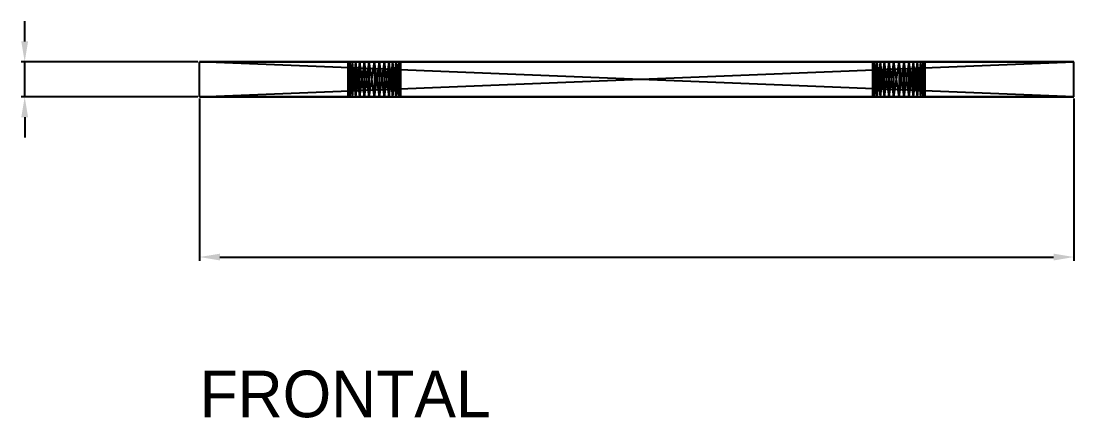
# Model space of a CAD drawing. Header units: millimetres. Extents: x -61 to 13940, y -87340 to 371.
# Drawn here: x 1738.8 to 2100, y -6151.5 to -6015.3 of the extents above; entities that cross this region are included whole.
import ezdxf

# ---------------------------------------------------------------- set-up
doc = ezdxf.new("R2010")
doc.units = ezdxf.units.MM
for name, color, linetype in [('R18_COTAS_P', 1, 'Continuous'), ('R18_PIEZAS_P', 3, 'Continuous'), ('R18_TEXTOS', 7, 'Continuous')]:
    doc.layers.add(name, color=color, linetype=linetype)
doc.dimstyles.get("Standard").update_dxf_attribs({"dimtxt": 2.5, "dimasz": 2.5, "dimexe": 1.25, "dimexo": 0.625, "dimtad": 1, "dimcen": 2.5, "dimazin": 3, "dimtfac": 1, "dimtmove": 0, "dimatfit": 3, "dimarcsym": 0})

# ---------------------------------------------------------------- blocks, each defined once
blk = doc.blocks.new('*D41')
at = {"layer": 'Defpoints', "color": 0, "transparency": 16777216}
for p in [(1800, -6041.27), (2100, -6041.27), (2100, -6096.27)]:
    blk.add_point(p, dxfattribs=at)
at = {"layer": 'R18_COTAS_P', "color": 0, "lineweight": -2, "transparency": 16777216}
for p, q in [((1800, -6041.9), (1800, -6097.52)), ((2100, -6041.9), (2100, -6097.52)), ((1807, -6096.27), (2093, -6096.27))]:
    blk.add_line(p, q, dxfattribs=at)
at = {"layer": 'R18_COTAS_P', "color": 0, "transparency": 16777216}
for points in [[(1807, -6095.11), (1807, -6097.44), (1800, -6096.27)], [(2093, -6095.11), (2093, -6097.44), (2100, -6096.27)]]:
    blk.add_solid(points, dxfattribs=at)
blk = doc.blocks.new('*D42')
at = {"layer": 'Defpoints', "color": 0, "transparency": 16777216}
for p in [(1740, -6029.27), (1800, -6029.27), (1800, -6041.27)]:
    blk.add_point(p, dxfattribs=at)
at = {"layer": 'R18_COTAS_P', "color": 0, "lineweight": -2, "transparency": 16777216}
for p, q in [((1740, -6022.27), (1740, -6015.27)), ((1799.38, -6029.27), (1738.75, -6029.27)), ((1740, -6041.27), (1740, -6029.27)), ((1799.38, -6041.27), (1738.75, -6041.27)), ((1740, -6048.27), (1740, -6055.27))]:
    blk.add_line(p, q, dxfattribs=at)
at = {"layer": 'R18_COTAS_P', "color": 0, "transparency": 16777216}
for points in [[(1738.83, -6022.27), (1741.17, -6022.27), (1740, -6029.27)], [(1738.83, -6048.27), (1741.17, -6048.27), (1740, -6041.27)]]:
    blk.add_solid(points, dxfattribs=at)

msp = doc.modelspace()

# ---------------------------------------------------------------- linework, layer by layer
at = {"layer": 'R18_PIEZAS_P'}
for p, q in [((2040, -6029.273), (1800, -6029.273)), ((1800, -6029.273), (2038.244, -6029.273)), ((1800, -6029.273), (1860, -6029.273)), ((1861.756, -6029.273), (1800, -6029.273)), ((1800, -6029.273), (1858.244, -6029.273)), ((2100, -6029.273), (1800, -6029.273)), ((1800, -6029.273), (2036.556, -6029.273)), ((1863.444, -6029.273), (1800, -6029.273)), ((1800, -6029.273), (1856.556, -6029.273)), ((1800, -6029.273), (2035, -6029.273)), ((1865, -6029.273), (1800, -6029.273)), ((1800, -6029.273), (1855, -6029.273)), ((1800, -6029.273), (2033.636, -6029.273)), ((1800, -6029.273), (1853.636, -6029.273)), ((1800, -6029.273), (2032.517, -6029.273)), ((1800, -6029.273), (1852.517, -6029.273)), ((1800, -6029.273), (2031.685, -6029.273)), ((1800, -6029.273), (1851.685, -6029.273)), ((1800, -6029.273), (2031.173, -6029.273)), ((1800, -6029.273), (1851.173, -6029.273)), ((1800, -6029.273), (2031, -6029.273)), ((1800, -6029.273), (1851, -6029.273)), ((2041.756, -6029.273), (1800, -6029.273)), ((1800, -6041.273), (1800, -6029.273)), ((2100, -6041.273), (1800, -6029.273)), ((1800, -6041.273), (2100, -6029.273)), ((1851, -6029.273), (1851.173, -6029.273)), ((1860, -6029.273), (1851, -6029.273)), ((1858.244, -6029.273), (1851, -6029.273)), ((1856.556, -6029.273), (1851, -6029.273)), ((1855, -6029.273), (1851, -6029.273)), ((1853.636, -6029.273), (1851, -6029.273)), ((1852.517, -6029.273), (1851, -6029.273)), ((1851, -6041.273), (1851.173, -6029.273)), ((1851, -6041.273), (1851, -6029.273)), ((1851.173, -6041.273), (1851, -6029.273)), ((1851.173, -6029.273), (1851.685, -6029.273)), ((1860, -6029.273), (1851.173, -6029.273)), ((1851.173, -6041.273), (1851.685, -6029.273)), ((1851.173, -6041.273), (1851.173, -6029.273)), ((1851.685, -6041.273), (1851.173, -6029.273)), ((1851.685, -6029.273), (1852.517, -6029.273)), ((1860, -6029.273), (1851.685, -6029.273)), ((1851.685, -6041.273), (1852.517, -6029.273)), ((1851.685, -6041.273), (1851.685, -6029.273)), ((1852.517, -6041.273), (1851.685, -6029.273)), ((1852.517, -6029.273), (1853.636, -6029.273)), ((1860, -6029.273), (1852.517, -6029.273)), ((1852.517, -6041.273), (1853.636, -6029.273)), ((1852.517, -6041.273), (1852.517, -6029.273)), ((1853.636, -6041.273), (1852.517, -6029.273)), ((1853.636, -6029.273), (1855, -6029.273)), ((1860, -6029.273), (1853.636, -6029.273)), ((1853.636, -6041.273), (1855, -6029.273)), ((1853.636, -6041.273), (1853.636, -6029.273)), ((1855, -6041.273), (1853.636, -6029.273)), ((1855, -6029.273), (1856.556, -6029.273)), ((1860, -6029.273), (1855, -6029.273)), ((1855, -6041.273), (1856.556, -6029.273)), ((1855, -6041.273), (1855, -6029.273)), ((1856.556, -6041.273), (1855, -6029.273)), ((1856.556, -6029.273), (1858.244, -6029.273)), ((1860, -6029.273), (1856.556, -6029.273)), ((1856.556, -6041.273), (1858.244, -6029.273)), ((1856.556, -6041.273), (1856.556, -6029.273)), ((1858.244, -6041.273), (1856.556, -6029.273)), ((1858.244, -6029.273), (1860, -6029.273)), ((1858.244, -6041.273), (1860, -6029.273)), ((1858.244, -6041.273), (1858.244, -6029.273)), ((1860, -6041.273), (1858.244, -6029.273)), ((1860, -6029.273), (1861.756, -6029.273)), ((1860, -6029.273), (1863.444, -6029.273)), ((1860, -6029.273), (1865, -6029.273)), ((1860, -6029.273), (1866.364, -6029.273)), ((1860, -6029.273), (1867.483, -6029.273)), ((1860, -6029.273), (1868.315, -6029.273)), ((1860, -6029.273), (1868.827, -6029.273)), ((1860, -6029.273), (1869, -6029.273)), ((1860, -6029.273), (1860, -6041.273)), ((1861.756, -6041.273), (1860, -6029.273)), ((1860, -6041.273), (1861.756, -6029.273)), ((1861.756, -6029.273), (1863.444, -6029.273)), ((1861.756, -6029.273), (1869, -6029.273)), ((1861.756, -6041.273), (1861.756, -6029.273)), ((1863.444, -6041.273), (1861.756, -6029.273)), ((1861.756, -6041.273), (1863.444, -6029.273)), ((1863.444, -6029.273), (1865, -6029.273)), ((1863.444, -6029.273), (1869, -6029.273)), ((1863.444, -6041.273), (1863.444, -6029.273)), ((1865, -6041.273), (1863.444, -6029.273)), ((1863.444, -6041.273), (1865, -6029.273)), ((1866.364, -6029.273), (1865, -6029.273)), ((1865, -6029.273), (1869, -6029.273)), ((1865, -6029.273), (2033.636, -6029.273)), ((2040, -6029.273), (1865, -6029.273)), ((1865, -6041.273), (1865, -6029.273)), ((1866.364, -6041.273), (1865, -6029.273)), ((1865, -6041.273), (1866.364, -6029.273)), ((1867.483, -6029.273), (1866.364, -6029.273)), ((1866.364, -6029.273), (1869, -6029.273)), ((1866.364, -6029.273), (2033.636, -6029.273)), ((1866.364, -6029.273), (2031, -6029.273)), ((1866.364, -6029.273), (2031.173, -6029.273)), ((1866.364, -6029.273), (2031.685, -6029.273)), ((1866.364, -6029.273), (2032.517, -6029.273)), ((2040, -6029.273), (1866.364, -6029.273)), ((1866.364, -6041.273), (1866.364, -6029.273)), ((1867.483, -6041.273), (1866.364, -6029.273)), ((1866.364, -6041.273), (1867.483, -6029.273)), ((1868.315, -6029.273), (1867.483, -6029.273)), ((1867.483, -6029.273), (1869, -6029.273)), ((1867.483, -6029.273), (2033.636, -6029.273)), ((2040, -6029.273), (1867.483, -6029.273)), ((1867.483, -6041.273), (1867.483, -6029.273)), ((1868.315, -6041.273), (1867.483, -6029.273)), ((1867.483, -6041.273), (1868.315, -6029.273)), ((1868.827, -6029.273), (1868.315, -6029.273)), ((1868.315, -6029.273), (1869, -6029.273)), ((1868.315, -6029.273), (2033.636, -6029.273)), ((2040, -6029.273), (1868.315, -6029.273)), ((1868.315, -6041.273), (1868.315, -6029.273)), ((1868.827, -6041.273), (1868.315, -6029.273)), ((1868.315, -6041.273), (1868.827, -6029.273)), ((1869, -6029.273), (1868.827, -6029.273)), ((1868.827, -6029.273), (2033.636, -6029.273)), ((1868.827, -6029.273), (2040, -6029.273)), ((1868.827, -6041.273), (1868.827, -6029.273)), ((1869, -6041.273), (1868.827, -6029.273)), ((1868.827, -6041.273), (1869, -6029.273)), ((1869, -6029.273), (2033.636, -6029.273)), ((1869, -6029.273), (2035, -6029.273)), ((1869, -6029.273), (2036.556, -6029.273)), ((1869, -6029.273), (2038.244, -6029.273)), ((1869, -6029.273), (2040, -6029.273)), ((1869, -6041.273), (1869, -6029.273)), ((2031, -6029.273), (2031.173, -6029.273)), ((2040, -6029.273), (2031, -6029.273)), ((2038.244, -6029.273), (2031, -6029.273)), ((2036.556, -6029.273), (2031, -6029.273)), ((2035, -6029.273), (2031, -6029.273)), ((2033.636, -6029.273), (2031, -6029.273)), ((2031, -6041.273), (2031.173, -6029.273)), ((2031, -6041.273), (2031, -6029.273)), ((2031.173, -6041.273), (2031, -6029.273)), ((2031.173, -6029.273), (2031.685, -6029.273)), ((2040, -6029.273), (2031.173, -6029.273)), ((2031.173, -6041.273), (2031.685, -6029.273)), ((2031.173, -6041.273), (2031.173, -6029.273)), ((2031.685, -6041.273), (2031.173, -6029.273)), ((2031.685, -6029.273), (2032.517, -6029.273)), ((2040, -6029.273), (2031.685, -6029.273)), ((2031.685, -6041.273), (2032.517, -6029.273)), ((2031.685, -6041.273), (2031.685, -6029.273)), ((2032.517, -6041.273), (2031.685, -6029.273)), ((2032.517, -6029.273), (2033.636, -6029.273)), ((2040, -6029.273), (2032.517, -6029.273)), ((2032.517, -6041.273), (2033.636, -6029.273)), ((2032.517, -6041.273), (2032.517, -6029.273)), ((2033.636, -6041.273), (2032.517, -6029.273)), ((2033.636, -6029.273), (2035, -6029.273)), ((2040, -6029.273), (2033.636, -6029.273)), ((2033.636, -6041.273), (2035, -6029.273)), ((2033.636, -6041.273), (2033.636, -6029.273)), ((2035, -6041.273), (2033.636, -6029.273)), ((2035, -6029.273), (2036.556, -6029.273)), ((2040, -6029.273), (2035, -6029.273)), ((2035, -6041.273), (2036.556, -6029.273)), ((2035, -6041.273), (2035, -6029.273)), ((2036.556, -6041.273), (2035, -6029.273)), ((2036.556, -6029.273), (2038.244, -6029.273)), ((2040, -6029.273), (2036.556, -6029.273)), ((2036.556, -6041.273), (2038.244, -6029.273)), ((2036.556, -6041.273), (2036.556, -6029.273)), ((2038.244, -6041.273), (2036.556, -6029.273)), ((2038.244, -6029.273), (2040, -6029.273)), ((2038.244, -6041.273), (2040, -6029.273)), ((2038.244, -6041.273), (2038.244, -6029.273)), ((2040, -6041.273), (2038.244, -6029.273)), ((2040, -6029.273), (2041.756, -6029.273)), ((2040, -6029.273), (2100, -6029.273)), ((2040, -6029.273), (2040, -6041.273)), ((2041.756, -6041.273), (2040, -6029.273)), ((2040, -6041.273), (2041.756, -6029.273)), ((2041.756, -6029.273), (2100, -6029.273)), ((2043.444, -6029.273), (2041.756, -6029.273)), ((2041.756, -6029.273), (2045, -6029.273)), ((2041.756, -6029.273), (2046.364, -6029.273)), ((2041.756, -6029.273), (2047.483, -6029.273)), ((2041.756, -6029.273), (2048.315, -6029.273)), ((2041.756, -6029.273), (2048.827, -6029.273)), ((2041.756, -6029.273), (2049, -6029.273)), ((2041.756, -6041.273), (2041.756, -6029.273)), ((2043.444, -6041.273), (2041.756, -6029.273)), ((2041.756, -6041.273), (2043.444, -6029.273)), ((2043.444, -6029.273), (2100, -6029.273)), ((2045, -6029.273), (2043.444, -6029.273)), ((2043.444, -6029.273), (2049, -6029.273)), ((2043.444, -6041.273), (2043.444, -6029.273)), ((2045, -6041.273), (2043.444, -6029.273)), ((2043.444, -6041.273), (2045, -6029.273)), ((2045, -6029.273), (2100, -6029.273)), ((2046.364, -6029.273), (2045, -6029.273)), ((2045, -6029.273), (2049, -6029.273)), ((2045, -6041.273), (2045, -6029.273)), ((2046.364, -6041.273), (2045, -6029.273)), ((2045, -6041.273), (2046.364, -6029.273)), ((2046.364, -6029.273), (2100, -6029.273)), ((2047.483, -6029.273), (2046.364, -6029.273)), ((2046.364, -6029.273), (2049, -6029.273)), ((2046.364, -6041.273), (2046.364, -6029.273)), ((2047.483, -6041.273), (2046.364, -6029.273)), ((2046.364, -6041.273), (2047.483, -6029.273)), ((2047.483, -6029.273), (2100, -6029.273)), ((2048.315, -6029.273), (2047.483, -6029.273)), ((2047.483, -6029.273), (2049, -6029.273)), ((2047.483, -6041.273), (2047.483, -6029.273)), ((2048.315, -6041.273), (2047.483, -6029.273)), ((2047.483, -6041.273), (2048.315, -6029.273)), ((2048.315, -6029.273), (2100, -6029.273)), ((2048.827, -6029.273), (2048.315, -6029.273)), ((2048.315, -6041.273), (2048.315, -6029.273)), ((2048.827, -6041.273), (2048.315, -6029.273)), ((2048.315, -6041.273), (2048.827, -6029.273)), ((2048.827, -6029.273), (2100, -6029.273)), ((2049, -6029.273), (2048.827, -6029.273)), ((2048.827, -6041.273), (2048.827, -6029.273)), ((2049, -6041.273), (2048.827, -6029.273)), ((2048.827, -6041.273), (2049, -6029.273)), ((2049, -6029.273), (2100, -6029.273)), ((2049, -6041.273), (2049, -6029.273)), ((2100, -6041.273), (2100, -6029.273)), ((1800, -6041.273), (2040, -6041.273)), ((2038.244, -6041.273), (1800, -6041.273)), ((1860, -6041.273), (1800, -6041.273)), ((1800, -6041.273), (1861.756, -6041.273)), ((1858.244, -6041.273), (1800, -6041.273)), ((1800, -6041.273), (2100, -6041.273)), ((2036.556, -6041.273), (1800, -6041.273)), ((1800, -6041.273), (1863.444, -6041.273)), ((1856.556, -6041.273), (1800, -6041.273)), ((2035, -6041.273), (1800, -6041.273)), ((1800, -6041.273), (1865, -6041.273)), ((1855, -6041.273), (1800, -6041.273)), ((2033.636, -6041.273), (1800, -6041.273)), ((1853.636, -6041.273), (1800, -6041.273)), ((2032.517, -6041.273), (1800, -6041.273)), ((1852.517, -6041.273), (1800, -6041.273)), ((2031.685, -6041.273), (1800, -6041.273)), ((1851.685, -6041.273), (1800, -6041.273)), ((2031.173, -6041.273), (1800, -6041.273)), ((1851.173, -6041.273), (1800, -6041.273)), ((2031, -6041.273), (1800, -6041.273)), ((1851, -6041.273), (1800, -6041.273)), ((1800, -6041.273), (2041.756, -6041.273)), ((1851.173, -6041.273), (1851, -6041.273)), ((1851, -6041.273), (1860, -6041.273)), ((1851, -6041.273), (1858.244, -6041.273)), ((1851, -6041.273), (1856.556, -6041.273)), ((1851, -6041.273), (1855, -6041.273)), ((1851, -6041.273), (1853.636, -6041.273)), ((1851, -6041.273), (1852.517, -6041.273)), ((1851.685, -6041.273), (1851.173, -6041.273)), ((1851.173, -6041.273), (1860, -6041.273)), ((1852.517, -6041.273), (1851.685, -6041.273)), ((1851.685, -6041.273), (1860, -6041.273)), ((1853.636, -6041.273), (1852.517, -6041.273)), ((1852.517, -6041.273), (1860, -6041.273)), ((1855, -6041.273), (1853.636, -6041.273)), ((1853.636, -6041.273), (1860, -6041.273)), ((1856.556, -6041.273), (1855, -6041.273)), ((1855, -6041.273), (1860, -6041.273)), ((1858.244, -6041.273), (1856.556, -6041.273)), ((1856.556, -6041.273), (1860, -6041.273)), ((1860, -6041.273), (1858.244, -6041.273)), ((1861.756, -6041.273), (1860, -6041.273)), ((1863.444, -6041.273), (1860, -6041.273)), ((1865, -6041.273), (1860, -6041.273)), ((1866.364, -6041.273), (1860, -6041.273)), ((1867.483, -6041.273), (1860, -6041.273)), ((1868.315, -6041.273), (1860, -6041.273)), ((1868.827, -6041.273), (1860, -6041.273)), ((1869, -6041.273), (1860, -6041.273)), ((1863.444, -6041.273), (1861.756, -6041.273)), ((1869, -6041.273), (1861.756, -6041.273)), ((1865, -6041.273), (1863.444, -6041.273)), ((1869, -6041.273), (1863.444, -6041.273)), ((1865, -6041.273), (1866.364, -6041.273)), ((1869, -6041.273), (1865, -6041.273)), ((2033.636, -6041.273), (1865, -6041.273)), ((1865, -6041.273), (2040, -6041.273)), ((1866.364, -6041.273), (1867.483, -6041.273)), ((1869, -6041.273), (1866.364, -6041.273)), ((2033.636, -6041.273), (1866.364, -6041.273)), ((2031, -6041.273), (1866.364, -6041.273)), ((2031.173, -6041.273), (1866.364, -6041.273)), ((2031.685, -6041.273), (1866.364, -6041.273)), ((2032.517, -6041.273), (1866.364, -6041.273)), ((1866.364, -6041.273), (2040, -6041.273)), ((1867.483, -6041.273), (1868.315, -6041.273)), ((1869, -6041.273), (1867.483, -6041.273)), ((2033.636, -6041.273), (1867.483, -6041.273)), ((1867.483, -6041.273), (2040, -6041.273)), ((1868.315, -6041.273), (1868.827, -6041.273)), ((1869, -6041.273), (1868.315, -6041.273)), ((2033.636, -6041.273), (1868.315, -6041.273)), ((1868.315, -6041.273), (2040, -6041.273)), ((1868.827, -6041.273), (1869, -6041.273)), ((2033.636, -6041.273), (1868.827, -6041.273)), ((2040, -6041.273), (1868.827, -6041.273)), ((2033.636, -6041.273), (1869, -6041.273)), ((2035, -6041.273), (1869, -6041.273)), ((2036.556, -6041.273), (1869, -6041.273)), ((2038.244, -6041.273), (1869, -6041.273)), ((2040, -6041.273), (1869, -6041.273)), ((2031.173, -6041.273), (2031, -6041.273)), ((2031, -6041.273), (2040, -6041.273)), ((2031, -6041.273), (2038.244, -6041.273)), ((2031, -6041.273), (2036.556, -6041.273)), ((2031, -6041.273), (2035, -6041.273)), ((2031, -6041.273), (2033.636, -6041.273)), ((2031.685, -6041.273), (2031.173, -6041.273)), ((2031.173, -6041.273), (2040, -6041.273)), ((2032.517, -6041.273), (2031.685, -6041.273)), ((2031.685, -6041.273), (2040, -6041.273)), ((2033.636, -6041.273), (2032.517, -6041.273)), ((2032.517, -6041.273), (2040, -6041.273)), ((2035, -6041.273), (2033.636, -6041.273)), ((2033.636, -6041.273), (2040, -6041.273)), ((2036.556, -6041.273), (2035, -6041.273)), ((2035, -6041.273), (2040, -6041.273)), ((2038.244, -6041.273), (2036.556, -6041.273)), ((2036.556, -6041.273), (2040, -6041.273)), ((2040, -6041.273), (2038.244, -6041.273)), ((2041.756, -6041.273), (2040, -6041.273)), ((2100, -6041.273), (2040, -6041.273)), ((2100, -6041.273), (2041.756, -6041.273)), ((2041.756, -6041.273), (2043.444, -6041.273)), ((2045, -6041.273), (2041.756, -6041.273)), ((2046.364, -6041.273), (2041.756, -6041.273)), ((2047.483, -6041.273), (2041.756, -6041.273)), ((2048.315, -6041.273), (2041.756, -6041.273)), ((2048.827, -6041.273), (2041.756, -6041.273)), ((2049, -6041.273), (2041.756, -6041.273)), ((2100, -6041.273), (2043.444, -6041.273)), ((2043.444, -6041.273), (2045, -6041.273)), ((2049, -6041.273), (2043.444, -6041.273)), ((2100, -6041.273), (2045, -6041.273)), ((2045, -6041.273), (2046.364, -6041.273)), ((2049, -6041.273), (2045, -6041.273)), ((2100, -6041.273), (2046.364, -6041.273)), ((2046.364, -6041.273), (2047.483, -6041.273)), ((2049, -6041.273), (2046.364, -6041.273)), ((2100, -6041.273), (2047.483, -6041.273)), ((2047.483, -6041.273), (2048.315, -6041.273)), ((2049, -6041.273), (2047.483, -6041.273)), ((2100, -6041.273), (2048.315, -6041.273)), ((2048.315, -6041.273), (2048.827, -6041.273)), ((2100, -6041.273), (2048.827, -6041.273)), ((2048.827, -6041.273), (2049, -6041.273)), ((2100, -6041.273), (2049, -6041.273))]:
    msp.add_line(p, q, dxfattribs=at)

# ---------------------------------------------------------------- texts
at = {"layer": 'R18_TEXTOS'}
msp.add_text('FRONTAL', height=16, dxfattribs=at).set_placement((1800, -6151.273))

# ---------------------------------------------------------------- dimensions: what is measured, and where the dimension line sits
at = {"layer": 'R18_COTAS_P'}
dim = msp.add_linear_dim(base=(1740, -6029.273), p1=(1800, -6041.273), p2=(1800, -6029.273), angle=90, dimstyle='Standard', override={"dimtxt": 16, "dimasz": 7, "dimtad": 1, "dimdec": 2}, dxfattribs=at)
dim.commit()
dim.dimension.update_dxf_attribs({"geometry": '*D42', "text_midpoint": (1740, -6035.273)})
dim = msp.add_linear_dim(base=(2100, -6096.273), p1=(1800, -6041.273), p2=(2100, -6041.273), dimstyle='Standard', override={"dimtxt": 16, "dimasz": 7, "dimtad": 1, "dimdec": 2}, dxfattribs=at)
dim.commit()
dim.dimension.update_dxf_attribs({"geometry": '*D41', "text_midpoint": (1950, -6096.273)})

doc.saveas('drawing.dxf')
